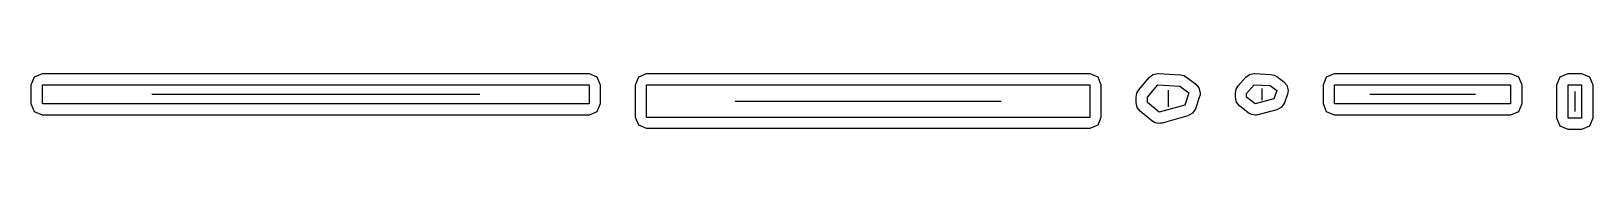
# Model space of a CAD drawing. Header units: millimetres. Extents: x -4 to 1831, y -123 to 4.
# Drawn here: x 426.9 to 914.9, y -14 to 3.5 of the extents above; entities that cross this region are included whole.
import ezdxf

# ---------------------------------------------------------------- set-up
doc = ezdxf.new("R2010")
doc.units = ezdxf.units.MM

msp = doc.modelspace()

# ---------------------------------------------------------------- linework, layer by layer
at = {"layer": 'H02_CUT'}
msp.add_lwpolyline([(430.353666, 3.5), (601.184266, 3.5), (603.659139, 2.474874), (604.684266, 0), (604.684266, -6), (603.659139, -8.474874), (601.184266, -9.5), (430.353666, -9.5), (427.878792, -8.474874), (426.853666, -6), (426.853666, 0), (427.878792, 2.474874), (430.353666, 3.5)], close=True, dxfattribs=at)
at = {"layer": 'H02_GRAIN'}
msp.add_lwpolyline([(464.519786, -3), (567.018146, -3)], dxfattribs=at)
at = {"layer": 'H02_STITCH'}
msp.add_lwpolyline([(430.353666, 0), (601.184266, 0), (601.184266, -6), (430.353666, -6)], close=True, dxfattribs=at)
at = {"layer": 'I01_CUT'}
msp.add_lwpolyline([(619.184266, 3.5), (757.67867, 3.5), (760.153544, 2.474874), (761.17867, 0), (761.17867, -10.2), (760.153544, -12.674874), (757.67867, -13.7), (619.184266, -13.7), (616.709392, -12.674874), (615.684266, -10.2), (615.684266, 0), (616.709392, 2.474874), (619.184266, 3.5)], close=True, dxfattribs=at)
at = {"layer": 'I01_GRAIN'}
msp.add_lwpolyline([(646.883147, -5.1), (729.979789, -5.1)], dxfattribs=at)
at = {"layer": 'I01_STITCH'}
msp.add_lwpolyline([(619.184266, 0), (757.67867, 0), (757.67867, -10.2), (619.184266, -10.2)], close=True, dxfattribs=at)
at = {"layer": 'N01A_CUT'}
msp.add_lwpolyline([(772.998431, -1.619153), (776.248431, 2.250847), (777.425868, 3.16184), (778.92867, 3.5), (779.094661, 3.431244), (779.146679, 3.493204), (786.036679, 3.063204), (787.044905, 2.849126), (787.921934, 2.367802), (787.921799, 2.367651), (790.781799, 0.217651), (791.798389, -0.991798), (792.17867, -2.58), (792.130032, -3.164886), (791.989499, -3.718017), (791.988775, -3.717192), (790.688775, -7.501192), (789.779497, -8.910609), (788.315985, -9.737078), (788.314302, -9.736624), (780.254302, -11.972624), (779.796649, -12.067533), (779.31867, -12.1), (778.112661, -11.886672), (777.088184, -11.297331), (777.088245, -11.297258), (773.448245, -8.287258), (772.52263, -7.104918), (772.17867, -5.59), (772.17867, -3.87), (772.396688, -2.65129), (772.998369, -1.619101), (772.998431, -1.619153)], close=True, dxfattribs=at)
at = {"layer": 'N01A_GRAIN'}
msp.add_lwpolyline([(782.17867, -1.72), (782.17867, -6.88)], dxfattribs=at)
at = {"layer": 'N01A_STITCH'}
msp.add_lwpolyline([(775.67867, -3.87), (778.92867, 0), (785.81867, -0.43), (788.67867, -2.58), (787.37867, -6.364), (779.31867, -8.6), (775.67867, -5.59)], close=True, dxfattribs=at)
at = {"layer": 'N01B_CUT'}
msp.add_lwpolyline([(804.05069, -0.388351), (806.42569, 2.311649), (807.587574, 3.179061), (809.05367, 3.5), (809.210256, 3.43514), (809.261841, 3.493804), (814.296841, 3.193804), (815.273518, 2.994315), (816.129612, 2.54366), (816.129434, 2.543464), (818.219434, 1.043464), (819.280486, -0.177199), (819.67867, -1.8), (819.625637, -2.410429), (819.472656, -2.985889), (819.471935, -2.985076), (818.521935, -5.625076), (817.596764, -7.017097), (816.126475, -7.823783), (816.124768, -7.823343), (810.234768, -9.383343), (809.795941, -9.470301), (809.33867, -9.5), (808.170664, -9.300371), (807.169822, -8.747198), (807.169915, -8.74709), (804.509915, -6.64709), (803.540189, -5.450888), (803.17867, -3.9), (803.17867, -2.7), (803.411125, -1.443118), (804.050656, -0.388323), (804.05069, -0.388351)], close=True, dxfattribs=at)
at = {"layer": 'N01B_GRAIN'}
msp.add_lwpolyline([(811.42867, -1.2), (811.42867, -4.8)], dxfattribs=at)
at = {"layer": 'N01B_STITCH'}
msp.add_lwpolyline([(806.67867, -2.7), (809.05367, 0), (814.08867, -0.3), (816.17867, -1.8), (815.22867, -4.44), (809.33867, -6), (806.67867, -3.9)], close=True, dxfattribs=at)
at = {"layer": 'N02_CUT'}
msp.add_lwpolyline([(834.17867, 3.5), (889.17867, 3.5), (891.653544, 2.474874), (892.67867, 0), (892.67867, -6), (891.653544, -8.474874), (889.17867, -9.5), (834.17867, -9.5), (831.703797, -8.474874), (830.67867, -6), (830.67867, 0), (831.703797, 2.474874), (834.17867, 3.5)], close=True, dxfattribs=at)
at = {"layer": 'N02_GRAIN'}
msp.add_lwpolyline([(845.17867, -3), (878.17867, -3)], dxfattribs=at)
at = {"layer": 'N02_STITCH'}
msp.add_lwpolyline([(834.17867, 0), (889.17867, 0), (889.17867, -6), (834.17867, -6)], close=True, dxfattribs=at)
at = {"layer": 'N03_CUT'}
msp.add_lwpolyline([(907.17867, 3.5), (911.37867, 3.5), (913.853544, 2.474874), (914.87867, 0), (914.87867, -10.5), (913.853544, -12.974874), (911.37867, -14), (907.17867, -14), (904.703797, -12.974874), (903.67867, -10.5), (903.67867, 0), (904.703797, 2.474874), (907.17867, 3.5)], close=True, dxfattribs=at)
at = {"layer": 'N03_GRAIN'}
msp.add_lwpolyline([(909.27867, -2.1), (909.27867, -8.4)], dxfattribs=at)
at = {"layer": 'N03_STITCH'}
msp.add_lwpolyline([(907.17867, 0), (911.37867, 0), (911.37867, -10.5), (907.17867, -10.5)], close=True, dxfattribs=at)

doc.saveas('drawing.dxf')
